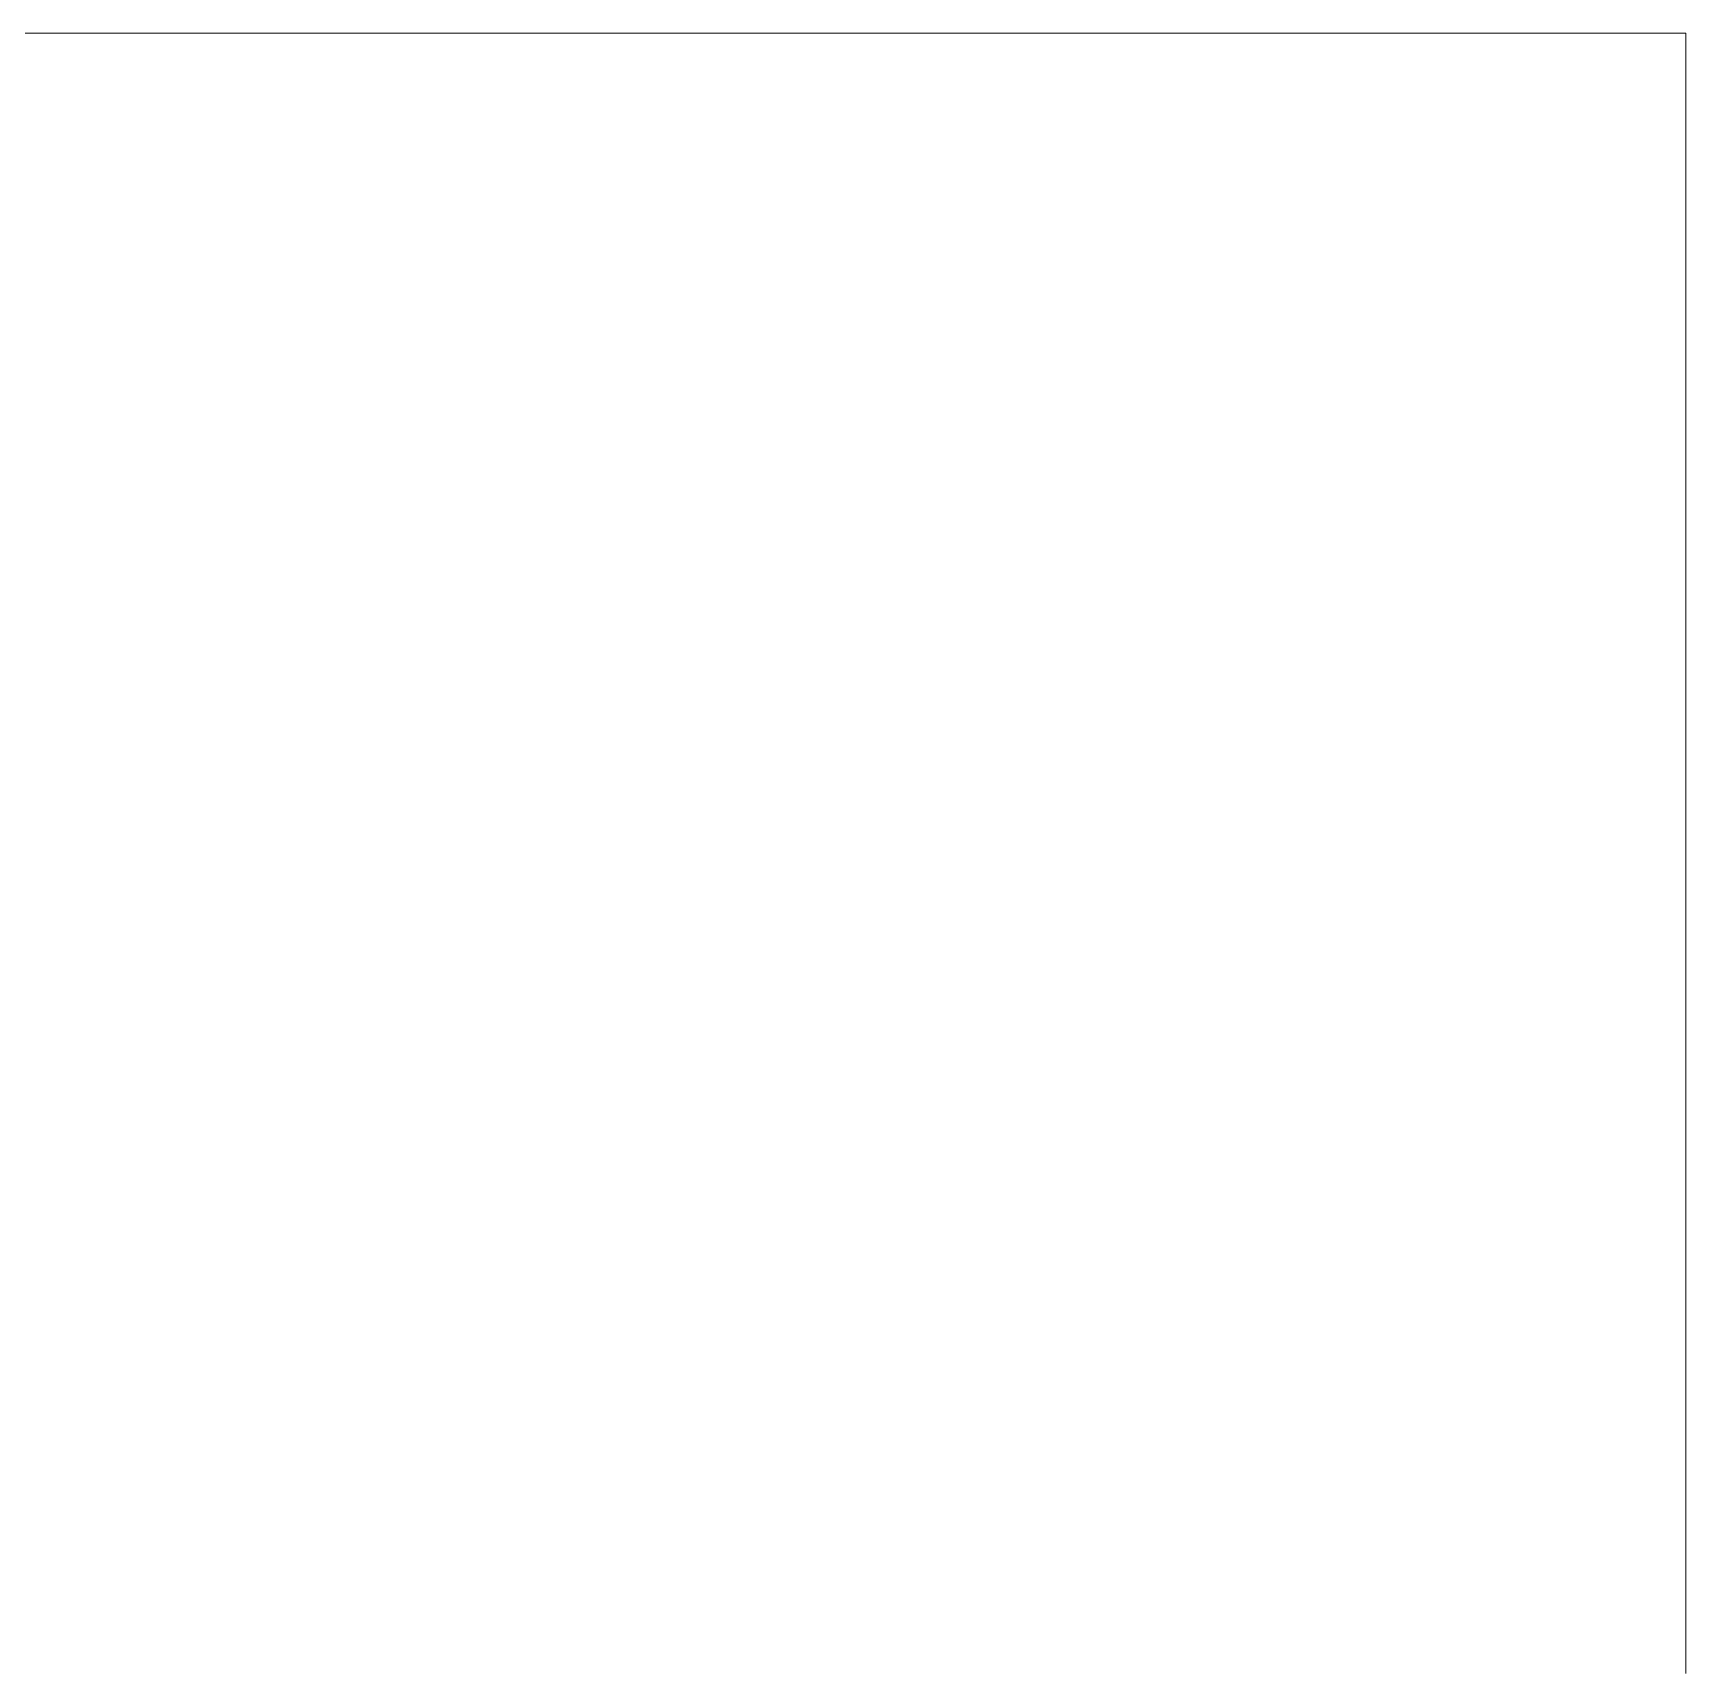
# Model space of a CAD drawing. Extents: x 65572 to 67208, y 30718 to 33598.
# Drawn here: x 67081.35 to 67087.34, y 32427.31 to 32433.25 of the extents above; entities that cross this region are included whole.
import ezdxf

# ---------------------------------------------------------------- set-up
doc = ezdxf.new("R2010")
doc.units = 0
doc.header["$LTSCALE"] = 0.5
doc.header["$MEASUREMENT"] = 0
doc.layers.add('Layout', color=154, linetype='CONTINUOUS', lineweight=5)

msp = doc.modelspace()

# ---------------------------------------------------------------- linework, layer by layer
at = {"layer": 'Layout', "linetype": 'ByBlock'}
msp.add_line((67069.6383, 32433.2509), (67087.3366, 32433.2509), dxfattribs=at)
msp.add_lwpolyline([(67087.3366, 32433.2509), (67087.3366, 32433.2502), (67087.3366, 32433.2495), (67087.3366, 32433.2489), (67087.3366, 32433.2482), (67087.3366, 32433.2475), (67087.3366, 32433.2468), (67087.3366, 32433.2461), (67087.3366, 32433.2454), (67087.3366, 32433.2447), (67087.3366, 32433.244), (67087.3366, 32433.2433), (67087.3366, 32433.2426), (67087.3366, 32433.2419), (67087.3366, 32433.2413), (67087.3366, 32433.2406), (67087.3366, 32433.2399), (67087.3366, 32433.2392), (67087.3366, 32433.2385), (67087.3366, 32433.2378), (67087.3366, 32433.2371), (67087.3366, 32433.2364), (67087.3366, 32433.2357), (67087.3366, 32433.235), (67087.3366, 32433.2343), (67087.3366, 32433.2337), (67087.3366, 32433.233), (67087.3366, 32433.2323), (67087.3366, 32433.2316), (67087.3366, 32433.2309), (67087.3366, 32433.2302), (67087.3366, 32433.2295), (67087.3366, 32433.2288), (67087.3366, 32433.2281), (67087.3366, 32433.2274), (67087.3366, 32433.2267), (67087.3366, 32433.2261), (67087.3366, 32433.2254), (67087.3366, 32433.2247), (67087.3366, 32433.224), (67087.3366, 32433.2233), (67087.3366, 32433.2226), (67087.3366, 32433.2219), (67087.3366, 32433.2212), (67087.3366, 32433.2205), (67087.3366, 32433.2198), (67087.3366, 32433.2191), (67087.3366, 32433.2185), (67087.3366, 32433.2178), (67087.3366, 32433.2171), (67087.3366, 32433.2164), (67087.3366, 32433.2157), (67087.3366, 32433.215), (67087.3366, 32433.2143), (67087.3366, 32433.2136), (67087.3366, 32433.2129), (67087.3366, 32433.2122), (67087.3366, 32433.2115), (67087.3366, 32433.2109), (67087.3366, 32433.2102), (67087.3366, 32433.2095), (67087.3366, 32433.2088), (67087.3366, 32433.2081), (67087.3366, 32433.2074), (67087.3366, 32433.2067), (67087.3366, 32433.206), (67087.3366, 32433.2053), (67087.3366, 32433.2046), (67087.3366, 32433.2039), (67087.3366, 32433.2033), (67087.3366, 32433.2026), (67087.3366, 32433.2019), (67087.3366, 32433.2012), (67087.3366, 32433.2005), (67087.3366, 32433.1998), (67087.3366, 32433.1991), (67087.3366, 32433.1984), (67087.3366, 32433.1977), (67087.3366, 32433.197), (67087.3366, 32433.1963), (67087.3366, 32433.1957), (67087.3366, 32433.195), (67087.3366, 32433.1943), (67087.3366, 32433.1936), (67087.3366, 32433.1929), (67087.3366, 32433.1922), (67087.3366, 32433.1915), (67087.3366, 32433.1908), (67087.3366, 32433.1901), (67087.3366, 32433.1894), (67087.3366, 32433.1887), (67087.3366, 32433.1881), (67087.3366, 32433.1874), (67087.3366, 32433.1867), (67087.3366, 32433.186), (67087.3366, 32433.1853), (67087.3366, 32433.1846), (67087.3366, 32433.1839), (67087.3366, 32433.1832), (67087.3366, 32433.1825), (67087.3366, 32433.1818), (67087.3366, 32433.1811), (67087.3366, 32433.1805), (67087.3366, 32433.1798), (67087.3366, 32433.1791), (67087.3366, 32433.1784), (67087.3366, 32433.1777), (67087.3366, 32433.177), (67087.3366, 32433.1763), (67087.3366, 32433.1756), (67087.3366, 32433.1749), (67087.3366, 32433.1742), (67087.3366, 32433.1735), (67087.3366, 32433.1729), (67087.3366, 32433.1722), (67087.3366, 32433.1715), (67087.3366, 32433.1708), (67087.3366, 32433.1701), (67087.3366, 32433.1694), (67087.3366, 32433.1687), (67087.3366, 32433.168), (67087.3366, 32433.1673), (67087.3366, 32433.1666), (67087.3366, 32433.1659), (67087.3366, 32433.1653), (67087.3366, 32433.1646), (67087.3366, 32433.1639), (67087.3366, 32433.1632), (67087.3366, 32433.1625), (67087.3366, 32433.1618), (67087.3366, 32433.1611), (67087.3366, 32433.1604), (67087.3366, 32433.1597), (67087.3366, 32433.159), (67087.3366, 32433.1583), (67087.3366, 32433.1577), (67087.3366, 32433.157), (67087.3366, 32433.1563), (67087.3366, 32433.1556), (67087.3366, 32433.1549), (67087.3366, 32433.1542), (67087.3366, 32433.1535), (67087.3366, 32433.1528), (67087.3366, 32433.1521), (67087.3366, 32433.1514), (67087.3366, 32433.1507), (67087.3366, 32433.1501), (67087.3366, 32433.1494), (67087.3366, 32433.1487), (67087.3366, 32433.148), (67087.3366, 32433.1473), (67087.3366, 32433.1466), (67087.3366, 32433.1459), (67087.3366, 32433.1452), (67087.3366, 32433.1445), (67087.3366, 32433.1438), (67087.3366, 32433.1431), (67087.3366, 32433.1425), (67087.3366, 32433.1418), (67087.3366, 32433.1411), (67087.3366, 32433.1404), (67087.3366, 32433.1397), (67087.3366, 32433.139), (67087.3366, 32433.1383), (67087.3366, 32433.1376), (67087.3366, 32433.1369), (67087.3366, 32433.1362), (67087.3366, 32433.1355), (67087.3366, 32433.1348), (67087.3366, 32433.1342), (67087.3366, 32433.1335), (67087.3366, 32433.1328), (67087.3366, 32433.1321), (67087.3366, 32433.1314), (67087.3366, 32433.1307), (67087.3366, 32433.13), (67087.3366, 32433.1293), (67087.3366, 32433.1286), (67087.3366, 32433.1279), (67087.3366, 32433.1272), (67087.3366, 32433.1266), (67087.3366, 32433.1259), (67087.3366, 32433.1252), (67087.3366, 32433.1245), (67087.3366, 32433.1238), (67087.3366, 32433.1231), (67087.3366, 32433.1224), (67087.3366, 32433.1217), (67087.3366, 32433.121), (67087.3366, 32433.1203), (67087.3366, 32433.1196), (67087.3366, 32433.119), (67087.3366, 32433.1183), (67087.3366, 32433.1176), (67087.3366, 32433.1169), (67087.3366, 32433.1162), (67087.3366, 32433.1155), (67087.3366, 32433.1148), (67087.3366, 32433.1141), (67087.3366, 32433.1134), (67087.3366, 32433.1127), (67087.3366, 32433.112), (67087.3366, 32433.1114), (67087.3366, 32433.1107), (67087.3366, 32433.11), (67087.3366, 32433.1093), (67087.3366, 32433.1086), (67087.3366, 32433.1079), (67087.3366, 32433.1072), (67087.3366, 32433.1065), (67087.3366, 32433.1058), (67087.3366, 32433.1051), (67087.3366, 32433.1044), (67087.3366, 32433.1038), (67087.3366, 32433.1031), (67087.3366, 32433.1024), (67087.3366, 32433.1017), (67087.3366, 32433.101), (67087.3366, 32433.1003), (67087.3366, 32433.0996), (67087.3366, 32433.0989), (67087.3366, 32433.0982), (67087.3366, 32433.0975), (67087.3366, 32433.0968), (67087.3366, 32433.0962), (67087.3366, 32433.0955), (67087.3366, 32433.0948), (67087.3366, 32433.0941), (67087.3366, 32433.0934), (67087.3366, 32433.0927), (67087.3366, 32433.092), (67087.3366, 32433.0913), (67087.3366, 32433.0906), (67087.3366, 32433.0899), (67087.3366, 32433.0892), (67087.3366, 32433.0886), (67087.3366, 32433.0879), (67087.3366, 32433.0872), (67087.3366, 32433.0865), (67087.3366, 32433.0858), (67087.3366, 32433.0851), (67087.3366, 32433.0844), (67087.3366, 32433.0837), (67087.3366, 32433.083), (67087.3366, 32433.0823), (67087.3366, 32433.0816), (67087.3366, 32433.081), (67087.3366, 32433.0803), (67087.3366, 32433.0796), (67087.3366, 32433.0789), (67087.3366, 32433.0782), (67087.3366, 32433.0775), (67087.3366, 32433.0768), (67087.3366, 32433.0761), (67087.3366, 32433.0754), (67087.3366, 32433.0747), (67087.3366, 32433.074), (67087.3366, 32433.0734), (67087.3366, 32433.0727), (67087.3366, 32433.072), (67087.3366, 32433.0713), (67087.3366, 32433.0706), (67087.3366, 32433.0699), (67087.3366, 32433.0692), (67087.3366, 32433.0685), (67087.3366, 32433.0678), (67087.3366, 32433.0671), (67087.3366, 32433.0664), (67087.3366, 32433.0658), (67087.3366, 32433.0651), (67087.3366, 32433.0644), (67087.3366, 32433.0637), (67087.3366, 32433.063), (67087.3366, 32433.0623), (67087.3366, 32433.0616), (67087.3366, 32433.0609), (67087.3366, 32433.0602), (67087.3366, 32433.0595), (67087.3366, 32433.0588), (67087.3366, 32433.0582), (67087.3366, 32433.0575), (67087.3366, 32433.0568), (67087.3366, 32433.0561), (67087.3366, 32433.0554), (67087.3366, 32433.0547), (67087.3366, 32433.054), (67087.3366, 32433.0533), (67087.3366, 32433.0526), (67087.3366, 32433.0519), (67087.3366, 32433.0512), (67087.3366, 32433.0506), (67087.3366, 32433.0499), (67087.3366, 32433.0492), (67087.3366, 32433.0485), (67087.3366, 32433.0478), (67087.3366, 32433.0471), (67087.3366, 32433.0464), (67087.3366, 32433.0457), (67087.3366, 32433.045), (67087.3366, 32433.0443), (67087.3366, 32433.0436), (67087.3366, 32433.043), (67087.3366, 32433.0423), (67087.3366, 32433.0416), (67087.3366, 32433.0409), (67087.3366, 32433.0402), (67087.3366, 32433.0395), (67087.3366, 32433.0388), (67087.3366, 32433.0381), (67087.3366, 32433.0374), (67087.3366, 32433.0367), (67087.3366, 32433.036), (67087.3366, 32433.0354), (67087.3366, 32433.0347), (67087.3366, 32433.034), (67087.3366, 32433.0333), (67087.3366, 32433.0326), (67087.3366, 32433.0319), (67087.3366, 32433.0312), (67087.3366, 32433.0305), (67087.3366, 32433.0298), (67087.3366, 32433.0291), (67087.3366, 32433.0284), (67087.3366, 32433.0278), (67087.3366, 32433.0271), (67087.3366, 32433.0264), (67087.3366, 32433.0257), (67087.3366, 32433.025), (67087.3366, 32433.0243), (67087.3366, 32433.0236), (67087.3366, 32433.0229), (67087.3366, 32433.0222), (67087.3366, 32433.0215), (67087.3366, 32433.0208), (67087.3366, 32433.0202), (67087.3366, 32433.0195), (67087.3366, 32433.0188), (67087.3366, 32433.0181), (67087.3366, 32433.0174), (67087.3366, 32433.0167), (67087.3366, 32433.016), (67087.3366, 32433.0153), (67087.3366, 32433.0146), (67087.3366, 32433.0139), (67087.3366, 32433.0132), (67087.3366, 32433.0125), (67087.3366, 32433.0119), (67087.3366, 32433.0112), (67087.3366, 32433.0105), (67087.3366, 32433.0098), (67087.3366, 32433.0091), (67087.3366, 32433.0084), (67087.3366, 32433.0077), (67087.3366, 32433.007), (67087.3366, 32433.0063), (67087.3366, 32433.0056), (67087.3366, 32433.0049), (67087.3366, 32433.0043), (67087.3366, 32433.0024), (67087.3366, 32433.0004), (67087.3366, 32432.9983), (67087.3366, 32432.9963), (67087.3366, 32432.9943), (67087.3366, 32432.9922), (67087.3366, 32432.9902), (67087.3366, 32432.9881), (67087.3366, 32432.9861), (67087.3366, 32432.9841), (67087.3366, 32432.982), (67087.3366, 32432.98), (67087.3366, 32432.978), (67087.3366, 32432.9759), (67087.3366, 32432.9739), (67087.3366, 32432.9718), (67087.3366, 32432.9698), (67087.3366, 32432.9678), (67087.3366, 32432.9657), (67087.3366, 32432.9637), (67087.3366, 32432.9616), (67087.3366, 32432.9596), (67087.3366, 32432.9576), (67087.3366, 32432.9555), (67087.3366, 32432.9535), (67087.3366, 32432.9515), (67087.3366, 32432.9494), (67087.3366, 32432.9474), (67087.3366, 32432.9453), (67087.3366, 32432.9433), (67087.3366, 32432.9413), (67087.3366, 32432.9392), (67087.3366, 32432.9372), (67087.3366, 32432.9352), (67087.3366, 32432.9331), (67087.3366, 32432.9311), (67087.3366, 32432.929), (67087.3366, 32432.927), (67087.3366, 32432.925), (67087.3366, 32432.9229), (67087.3366, 32432.9209), (67087.3366, 32432.9188), (67087.3366, 32432.9168), (67087.3366, 32432.9148), (67087.3366, 32432.9127), (67087.3366, 32432.9107), (67087.3366, 32432.9087), (67087.3366, 32432.9066), (67087.3366, 32432.9046), (67087.3366, 32432.9025), (67087.3366, 32432.9005), (67087.3366, 32432.8985), (67087.3366, 32432.8964), (67087.3366, 32432.8944), (67087.3366, 32432.8923), (67087.3366, 32432.8903), (67087.3366, 32432.8883), (67087.3366, 32432.8862), (67087.3366, 32432.8842), (67087.3366, 32432.8822), (67087.3366, 32432.8801), (67087.3366, 32432.8781), (67087.3366, 32432.876), (67087.3366, 32432.874), (67087.3366, 32432.872), (67087.3366, 32432.8699), (67087.3366, 32432.8679), (67087.3366, 32432.8659), (67087.3366, 32432.8638), (67087.3366, 32432.8618), (67087.3366, 32432.8597), (67087.3366, 32432.8577), (67087.3366, 32432.8557), (67087.3366, 32432.8536), (67087.3366, 32432.8516), (67087.3366, 32432.8495), (67087.3366, 32432.8475), (67087.3366, 32432.8455), (67087.3366, 32432.8434), (67087.3366, 32432.8414), (67087.3366, 32432.8394), (67087.3366, 32432.8373), (67087.3366, 32432.8353), (67087.3366, 32432.8332), (67087.3366, 32432.8312), (67087.3366, 32432.8292), (67087.3366, 32432.8271), (67087.3366, 32432.8251), (67087.3366, 32432.823), (67087.3366, 32432.821), (67087.3366, 32432.819), (67087.3366, 32432.8169), (67087.3366, 32432.8149), (67087.3366, 32432.8129), (67087.3366, 32432.8108), (67087.3366, 32432.8088), (67087.3366, 32432.8067), (67087.3366, 32432.8047), (67087.3366, 32432.8027), (67087.3366, 32432.8006), (67087.3366, 32432.7986), (67087.3366, 32432.7965), (67087.3366, 32432.7945), (67087.3366, 32432.7925), (67087.3366, 32432.7904), (67087.3366, 32432.7884), (67087.3366, 32432.7864), (67087.3366, 32432.7843), (67087.3366, 32432.7823), (67087.3366, 32432.7802), (67087.3366, 32432.7782), (67087.3366, 32432.7762), (67087.3366, 32432.7741), (67087.3366, 32432.7721), (67087.3366, 32432.7701), (67087.3366, 32432.768), (67087.3366, 32432.766), (67087.3366, 32432.7639), (67087.3366, 32432.7619), (67087.3366, 32432.7599), (67087.3366, 32432.7578), (67087.3366, 32432.7558), (67087.3366, 32432.7537), (67087.3366, 32432.7517), (67087.3366, 32432.7497), (67087.3366, 32432.7476), (67087.3366, 32432.7456), (67087.3366, 32432.7436), (67087.3366, 32432.7415), (67087.3366, 32432.7395), (67087.3366, 32432.7374), (67087.3366, 32432.7354), (67087.3366, 32432.7334), (67087.3366, 32432.7313), (67087.3366, 32432.7293), (67087.3366, 32432.7272), (67087.3366, 32432.7252), (67087.3366, 32432.7232), (67087.3366, 32432.7211), (67087.3366, 32432.7191), (67087.3366, 32432.7171), (67087.3366, 32432.715), (67087.3366, 32432.713), (67087.3366, 32432.7109), (67087.3366, 32432.7089), (67087.3366, 32432.7069), (67087.3366, 32432.7048), (67087.3366, 32432.7028), (67087.3366, 32432.7008), (67087.3366, 32432.6987), (67087.3366, 32432.6967), (67087.3366, 32432.6946), (67087.3366, 32432.6926), (67087.3366, 32432.6906), (67087.3366, 32432.6885), (67087.3366, 32432.6865), (67087.3366, 32432.6844), (67087.3366, 32432.6824), (67087.3366, 32432.6804), (67087.3366, 32432.6783), (67087.3366, 32432.6763), (67087.3366, 32432.6743), (67087.3366, 32432.6722), (67087.3366, 32432.6702), (67087.3366, 32432.6681), (67087.3366, 32432.6661), (67087.3366, 32432.6641), (67087.3366, 32432.662), (67087.3366, 32432.66), (67087.3366, 32432.6579), (67087.3366, 32432.6559), (67087.3366, 32432.6539), (67087.3366, 32432.6518), (67087.3366, 32432.6498), (67087.3366, 32432.6478), (67087.3366, 32432.6457), (67087.3366, 32432.6437), (67087.3366, 32432.6416), (67087.3366, 32432.6396), (67087.3366, 32432.6376), (67087.3366, 32432.6355), (67087.3366, 32432.6335), (67087.3366, 32432.6315), (67087.3366, 32432.6294), (67087.3366, 32432.6274), (67087.3366, 32432.6253), (67087.3366, 32432.6233), (67087.3366, 32432.6213), (67087.3366, 32432.6192), (67087.3366, 32432.6172), (67087.3366, 32432.6151), (67087.3366, 32432.6131), (67087.3366, 32432.6111), (67087.3366, 32432.609), (67087.3366, 32432.607), (67087.3366, 32432.605), (67087.3366, 32432.6029), (67087.3366, 32432.6009), (67087.3366, 32432.5988), (67087.3366, 32432.5968), (67087.3366, 32432.5948), (67087.3366, 32432.5927), (67087.3366, 32432.5907), (67087.3366, 32432.5886), (67087.3366, 32432.5866), (67087.3366, 32432.5846), (67087.3366, 32432.5825), (67087.3366, 32432.5805), (67087.3366, 32432.5785), (67087.3366, 32432.5764), (67087.3366, 32432.5744), (67087.3366, 32432.5723), (67087.3366, 32432.5703), (67087.3366, 32432.5683), (67087.3366, 32432.5662), (67087.3366, 32432.5642), (67087.3366, 32432.5622), (67087.3366, 32432.5601), (67087.3366, 32432.5581), (67087.3366, 32432.556), (67087.3366, 32432.554), (67087.3366, 32432.552), (67087.3366, 32432.5499), (67087.3366, 32432.5479), (67087.3366, 32432.5458), (67087.3366, 32432.5438), (67087.3366, 32432.5418), (67087.3366, 32432.5397), (67087.3366, 32432.5377), (67087.3366, 32432.5357), (67087.3366, 32432.5336), (67087.3366, 32432.5316), (67087.3366, 32432.5295), (67087.3366, 32432.5275), (67087.3366, 32432.5255), (67087.3366, 32432.5234), (67087.3366, 32432.5214), (67087.3366, 32432.5193), (67087.3366, 32432.5173), (67087.3366, 32432.5153), (67087.3366, 32432.5132), (67087.3366, 32432.5112), (67087.3366, 32432.5092), (67087.3366, 32432.5071), (67087.3366, 32432.5051), (67087.3366, 32432.503), (67087.3366, 32432.501), (67087.3366, 32432.499), (67087.3366, 32432.4969), (67087.3366, 32432.4949), (67087.3366, 32432.4929), (67087.3366, 32432.4908), (67087.3366, 32432.4888), (67087.3366, 32432.4867), (67087.3366, 32432.4847), (67087.3366, 32432.4827), (67087.3366, 32432.4806), (67087.3366, 32432.4786), (67087.3366, 32432.4765), (67087.3366, 32432.4745), (67087.3366, 32432.4725), (67087.3366, 32432.4704), (67087.3366, 32432.4684), (67087.3366, 32432.4664), (67087.3366, 32432.4643), (67087.3366, 32432.4623), (67087.3366, 32432.4602), (67087.3366, 32432.4582), (67087.3366, 32432.4562), (67087.3366, 32432.4541), (67087.3366, 32432.4521), (67087.3366, 32432.45), (67087.3366, 32432.448), (67087.3366, 32432.446), (67087.3366, 32432.4439), (67087.3366, 32432.4419), (67087.3366, 32432.4399), (67087.3366, 32432.4378), (67087.3366, 32432.4358), (67087.3366, 32432.4337), (67087.3366, 32432.4317), (67087.3366, 32432.4297), (67087.3366, 32432.4276), (67087.3366, 32432.4256), (67087.3366, 32432.4236), (67087.3366, 32432.4215), (67087.3366, 32432.4195), (67087.3366, 32432.4174), (67087.3366, 32432.4154), (67087.3366, 32432.4134), (67087.3366, 32432.4113), (67087.3366, 32432.4093), (67087.3366, 32432.4072), (67087.3366, 32432.4052), (67087.3366, 32432.4032), (67087.3366, 32432.4011), (67087.3366, 32432.3991), (67087.3366, 32432.3971), (67087.3366, 32432.395), (67087.3366, 32432.393), (67087.3366, 32432.3909), (67087.3366, 32432.3889), (67087.3366, 32432.3869), (67087.3366, 32432.3848), (67087.3366, 32432.3828), (67087.3366, 32432.3807), (67087.3366, 32432.3787), (67087.3366, 32432.3767), (67087.3366, 32432.3746), (67087.3366, 32432.3726), (67087.3366, 32432.3706), (67087.3366, 32432.3685), (67087.3366, 32432.3665), (67087.3366, 32432.3644), (67087.3366, 32432.3624), (67087.3366, 32432.3604), (67087.3366, 32432.3583), (67087.3366, 32432.3563), (67087.3366, 32432.3543), (67087.3366, 32432.3522), (67087.3366, 32432.3502), (67087.3366, 32432.3481), (67087.3366, 32432.3461), (67087.3366, 32432.3441), (67087.3366, 32432.342), (67087.3366, 32432.34), (67087.3366, 32432.3379), (67087.3366, 32432.3359), (67087.3366, 32432.3339), (67087.3366, 32432.3318), (67087.3366, 32432.3298), (67087.3366, 32432.3278), (67087.3366, 32432.3257), (67087.3366, 32432.3237), (67087.3366, 32432.3216), (67087.3366, 32432.3196), (67087.3366, 32432.3176), (67087.3366, 32432.3155), (67087.3366, 32432.3135), (67087.3366, 32432.3114), (67087.3366, 32432.3094), (67087.3366, 32432.3074), (67087.3366, 32432.3053), (67087.3366, 32432.3033), (67087.3366, 32432.3013), (67087.3366, 32432.2992), (67087.3366, 32432.2972), (67087.3366, 32432.2951), (67087.3366, 32432.2931), (67087.3366, 32432.2911), (67087.3366, 32432.289), (67087.3366, 32432.287), (67087.3366, 32432.285), (67087.3366, 32432.2829), (67087.3366, 32432.2809), (67087.3366, 32432.2788), (67087.3366, 32432.2768), (67087.3366, 32432.2739), (67087.3366, 32432.2706), (67087.3366, 32432.2673), (67087.3366, 32432.264), (67087.3366, 32432.2607), (67087.3366, 32432.2575), (67087.3366, 32432.2542), (67087.3366, 32432.2509), (67087.3366, 32432.2476), (67087.3366, 32432.2443), (67087.3366, 32432.241), (67087.3366, 32432.2378), (67087.3366, 32432.2345), (67087.3366, 32432.2312), (67087.3366, 32432.2279), (67087.3366, 32432.2246), (67087.3366, 32432.2213), (67087.3366, 32432.2181), (67087.3366, 32432.2148), (67087.3366, 32432.2115), (67087.3366, 32432.2082), (67087.3366, 32432.2049), (67087.3366, 32432.2016), (67087.3366, 32432.1984), (67087.3366, 32432.1951), (67087.3366, 32432.1918), (67087.3366, 32432.1885), (67087.3366, 32432.1852), (67087.3366, 32432.1819), (67087.3366, 32432.1787), (67087.3366, 32432.1754), (67087.3366, 32432.1721), (67087.3366, 32432.1688), (67087.3366, 32432.1655), (67087.3366, 32432.1622), (67087.3366, 32432.159), (67087.3366, 32432.1557), (67087.3366, 32432.1524), (67087.3366, 32432.1491), (67087.3366, 32432.1458), (67087.3366, 32432.1425), (67087.3366, 32432.1393), (67087.3366, 32432.136), (67087.3366, 32432.1327), (67087.3366, 32432.1294), (67087.3366, 32432.1261), (67087.3366, 32432.1228), (67087.3366, 32432.1196), (67087.3366, 32432.1163), (67087.3366, 32432.113), (67087.3366, 32432.1097), (67087.3366, 32432.1064), (67087.3366, 32432.1031), (67087.3366, 32432.0999), (67087.3366, 32432.0966), (67087.3366, 32432.0933), (67087.3366, 32432.09), (67087.3366, 32432.0867), (67087.3366, 32432.0834), (67087.3366, 32432.0802), (67087.3366, 32432.0769), (67087.3366, 32432.0736), (67087.3366, 32432.0703), (67087.3366, 32432.067), (67087.3366, 32432.0637), (67087.3366, 32432.0605), (67087.3366, 32432.0572), (67087.3366, 32432.0539), (67087.3366, 32432.0506), (67087.3366, 32432.0473), (67087.3366, 32432.044), (67087.3366, 32432.0408), (67087.3366, 32432.0375), (67087.3366, 32432.0342), (67087.3366, 32432.0309), (67087.3366, 32432.0276), (67087.3366, 32432.0243), (67087.3366, 32432.0211), (67087.3366, 32432.0178), (67087.3366, 32432.0145), (67087.3366, 32432.0112), (67087.3366, 32432.0079), (67087.3366, 32432.0046), (67087.3366, 32432.0014), (67087.3366, 32431.9981), (67087.3366, 32431.9948), (67087.3366, 32431.9915), (67087.3366, 32431.9882), (67087.3366, 32431.9849), (67087.3366, 32431.9817), (67087.3366, 32431.9784), (67087.3366, 32431.9751), (67087.3366, 32431.9718), (67087.3366, 32431.9685), (67087.3366, 32431.9652), (67087.3366, 32431.962), (67087.3366, 32431.9587), (67087.3366, 32431.9554), (67087.3366, 32431.9521), (67087.3366, 32431.9488), (67087.3366, 32431.9455), (67087.3366, 32431.9423), (67087.3366, 32431.939), (67087.3366, 32431.9357), (67087.3366, 32431.9324), (67087.3366, 32431.9291), (67087.3366, 32431.9258), (67087.3366, 32431.9226), (67087.3366, 32431.9193), (67087.3366, 32431.916), (67087.3366, 32431.9127), (67087.3366, 32431.9094), (67087.3366, 32431.9061), (67087.3366, 32431.9029), (67087.3366, 32431.8996), (67087.3366, 32431.8963), (67087.3366, 32431.893), (67087.3366, 32431.8897), (67087.3366, 32431.8864), (67087.3366, 32431.8832), (67087.3366, 32431.8799), (67087.3366, 32431.8766), (67087.3366, 32431.8733), (67087.3366, 32431.87), (67087.3366, 32431.8667), (67087.3366, 32431.8635), (67087.3366, 32431.8602), (67087.3366, 32431.8569), (67087.3366, 32431.8536), (67087.3366, 32431.8503), (67087.3366, 32431.847), (67087.3366, 32431.8438), (67087.3366, 32431.8405), (67087.3366, 32431.8372), (67087.3366, 32431.8339), (67087.3366, 32431.8306), (67087.3366, 32431.8273), (67087.3366, 32431.8241), (67087.3366, 32431.8208), (67087.3366, 32431.8175), (67087.3366, 32431.8142), (67087.3366, 32431.8109), (67087.3366, 32431.8076), (67087.3366, 32431.8044), (67087.3366, 32431.8011), (67087.3366, 32431.7978), (67087.3366, 32431.7945), (67087.3366, 32431.7912), (67087.3366, 32431.7879), (67087.3366, 32431.7847), (67087.3366, 32431.7814), (67087.3366, 32431.7781), (67087.3366, 32431.7748), (67087.3366, 32431.7715), (67087.3366, 32431.7682), (67087.3366, 32431.765), (67087.3366, 32431.7617), (67087.3366, 32431.7584), (67087.3366, 32431.7551), (67087.3366, 32431.7518), (67087.3366, 32431.7485), (67087.3366, 32431.7453), (67087.3366, 32431.742), (67087.3366, 32431.7387), (67087.3366, 32431.7354), (67087.3366, 32431.7321), (67087.3366, 32431.7288), (67087.3366, 32431.7256), (67087.3366, 32431.7223), (67087.3366, 32431.719), (67087.3366, 32431.7157), (67087.3366, 32431.7124), (67087.3366, 32431.7091), (67087.3366, 32431.7059), (67087.3366, 32431.7026), (67087.3366, 32431.6993), (67087.3366, 32431.696), (67087.3366, 32431.6927), (67087.3366, 32431.6894), (67087.3366, 32431.6862), (67087.3366, 32431.6829), (67087.3366, 32431.6796), (67087.3366, 32431.6763), (67087.3366, 32431.673), (67087.3366, 32431.6697), (67087.3366, 32431.6665), (67087.3366, 32431.6632), (67087.3366, 32431.6599), (67087.3366, 32431.6566), (67087.3366, 32431.6533), (67087.3366, 32431.65), (67087.3366, 32431.6468), (67087.3366, 32431.6435), (67087.3366, 32431.6402), (67087.3366, 32431.6369), (67087.3366, 32431.6336), (67087.3366, 32431.6303), (67087.3366, 32431.6271), (67087.3366, 32431.6238), (67087.3366, 32431.6205), (67087.3366, 32431.6172), (67087.3366, 32431.6139), (67087.3366, 32431.6106), (67087.3366, 32431.6074), (67087.3366, 32431.6041), (67087.3366, 32431.6008), (67087.3366, 32431.5975), (67087.3366, 32431.5942), (67087.3366, 32431.5909), (67087.3366, 32431.5877), (67087.3366, 32431.5844), (67087.3366, 32431.5811), (67087.3366, 32431.5778), (67087.3366, 32431.5745), (67087.3366, 32431.5712), (67087.3366, 32431.568), (67087.3366, 32431.5647), (67087.3366, 32431.5614), (67087.3366, 32431.5581), (67087.3366, 32431.5548), (67087.3366, 32431.5515), (67087.3366, 32431.5483), (67087.3366, 32431.545), (67087.3366, 32431.5417), (67087.3366, 32431.5384), (67087.3366, 32431.5351), (67087.3366, 32431.5318), (67087.3366, 32431.5286), (67087.3366, 32431.5253), (67087.3366, 32431.522), (67087.3366, 32431.5187), (67087.3366, 32431.5154), (67087.3366, 32431.5121), (67087.3366, 32431.5089), (67087.3366, 32431.5056), (67087.3366, 32431.5023), (67087.3366, 32431.499), (67087.3366, 32431.4957), (67087.3366, 32431.4924), (67087.3366, 32431.4892), (67087.3366, 32431.4859), (67087.3366, 32431.4826), (67087.3366, 32431.4793), (67087.3366, 32431.476), (67087.3366, 32431.4727), (67087.3366, 32431.4695), (67087.3366, 32431.4662), (67087.3366, 32431.4629), (67087.3366, 32431.4596), (67087.3366, 32431.4563), (67087.3366, 32431.453), (67087.3366, 32431.4498), (67087.3366, 32431.4465), (67087.3366, 32431.4432), (67087.3366, 32431.4399), (67087.3366, 32431.4366), (67087.3366, 32431.4333), (67087.3366, 32431.4301), (67087.3366, 32431.4268), (67087.3366, 32431.4235), (67087.3366, 32431.4202), (67087.3366, 32431.4169), (67087.3366, 32431.4136), (67087.3366, 32431.4104), (67087.3366, 32431.4071), (67087.3366, 32431.4038), (67087.3366, 32431.4005), (67087.3366, 32431.3972), (67087.3366, 32431.3939), (67087.3366, 32431.3907), (67087.3366, 32431.3874), (67087.3366, 32431.3841), (67087.3366, 32431.3808), (67087.3366, 32431.3775), (67087.3366, 32431.3742), (67087.3366, 32431.371), (67087.3366, 32431.3677), (67087.3366, 32431.3644), (67087.3366, 32431.3611), (67087.3366, 32431.3578), (67087.3366, 32431.3545), (67087.3366, 32431.3513), (67087.3366, 32431.348), (67087.3366, 32431.3447), (67087.3366, 32431.3414), (67087.3366, 32431.3381), (67087.3366, 32431.3348), (67087.3366, 32431.3316), (67087.3366, 32431.3283), (67087.3366, 32431.325), (67087.3366, 32431.3217), (67087.3366, 32431.3184), (67087.3366, 32431.3151), (67087.3366, 32431.3119), (67087.3366, 32431.3086), (67087.3366, 32431.3053), (67087.3366, 32431.302), (67087.3366, 32431.2987), (67087.3366, 32431.2954), (67087.3366, 32431.2922), (67087.3366, 32431.2889), (67087.3366, 32431.2856), (67087.3366, 32431.2823), (67087.3366, 32431.279), (67087.3366, 32431.2757), (67087.3366, 32431.2725), (67087.3366, 32431.2692), (67087.3366, 32431.2659), (67087.3366, 32431.2626), (67087.3366, 32431.2593), (67087.3366, 32431.256), (67087.3366, 32431.2528), (67087.3366, 32431.2495), (67087.3366, 32431.2462), (67087.3366, 32431.2429), (67087.3366, 32431.2396), (67087.3366, 32431.2363), (67087.3366, 32431.2331), (67087.3366, 32431.2298), (67087.3366, 32431.2265), (67087.3366, 32431.2232), (67087.3366, 32431.2199), (67087.3366, 32431.2166), (67087.3366, 32431.2134), (67087.3366, 32431.2101), (67087.3366, 32431.2068), (67087.3366, 32431.2035), (67087.3366, 32431.2002), (67087.3366, 32431.1969), (67087.3366, 32431.1937), (67087.3366, 32431.1904), (67087.3366, 32431.1871), (67087.3366, 32431.1838), (67087.3366, 32431.1805), (67087.3366, 32431.1772), (67087.3366, 32431.174), (67087.3366, 32431.1707), (67087.3366, 32431.1674), (67087.3366, 32431.1641), (67087.3366, 32431.1608), (67087.3366, 32431.1575), (67087.3366, 32431.1543), (67087.3366, 32431.151), (67087.3366, 32431.1477), (67087.3366, 32431.1444), (67087.3366, 32431.1411), (67087.3366, 32431.1378), (67087.3366, 32431.1346), (67087.3366, 32431.1313), (67087.3366, 32431.128), (67087.3366, 32431.1247), (67087.3366, 32431.1214), (67087.3366, 32431.1181), (67087.3366, 32431.1149), (67087.3366, 32431.1116), (67087.3366, 32431.1083), (67087.3366, 32431.105), (67087.3366, 32431.1011), (67087.3366, 32431.0967), (67087.3366, 32431.0924), (67087.3366, 32431.088), (67087.3366, 32431.0837), (67087.3366, 32431.0793), (67087.3366, 32431.0749), (67087.3366, 32431.0706), (67087.3366, 32431.0662), (67087.3366, 32431.0618), (67087.3366, 32431.0575), (67087.3366, 32431.0531), (67087.3366, 32431.0487), (67087.3366, 32431.0444), (67087.3366, 32431.04), (67087.3366, 32431.0357), (67087.3366, 32431.0313), (67087.3366, 32431.0269), (67087.3366, 32431.0226), (67087.3366, 32431.0182), (67087.3366, 32431.0138), (67087.3366, 32431.0095), (67087.3366, 32431.0051), (67087.3366, 32431.0007), (67087.3366, 32430.9964), (67087.3366, 32430.992), (67087.3366, 32430.9877), (67087.3366, 32430.9833), (67087.3366, 32430.9789), (67087.3366, 32430.9746), (67087.3366, 32430.9702), (67087.3366, 32430.9658), (67087.3366, 32430.9615), (67087.3366, 32430.9571), (67087.3366, 32430.9527), (67087.3366, 32430.9484), (67087.3366, 32430.944), (67087.3366, 32430.9397), (67087.3366, 32430.9353), (67087.3366, 32430.9309), (67087.3366, 32430.9266), (67087.3366, 32430.9222), (67087.3366, 32430.9178), (67087.3366, 32430.9135), (67087.3366, 32430.9091), (67087.3366, 32430.9047), (67087.3366, 32430.9004), (67087.3366, 32430.896), (67087.3366, 32430.8917), (67087.3366, 32430.8873), (67087.3366, 32430.8829), (67087.3366, 32430.8786), (67087.3366, 32430.8742), (67087.3366, 32430.8698), (67087.3366, 32430.8655), (67087.3366, 32430.8611), (67087.3366, 32430.8567), (67087.3366, 32430.8524), (67087.3366, 32430.848), (67087.3366, 32430.8436), (67087.3366, 32430.8393), (67087.3366, 32430.8349), (67087.3366, 32430.8306), (67087.3366, 32430.8262), (67087.3366, 32430.8218), (67087.3366, 32430.8175), (67087.3366, 32430.8131), (67087.3366, 32430.8087), (67087.3366, 32430.8044), (67087.3366, 32430.8), (67087.3366, 32430.7956), (67087.3366, 32430.7913), (67087.3366, 32430.7869), (67087.3366, 32430.7826), (67087.3366, 32430.7782), (67087.3366, 32430.7738), (67087.3366, 32430.7695), (67087.3366, 32430.7651), (67087.3366, 32430.7607), (67087.3366, 32430.7564), (67087.3366, 32430.752), (67087.3366, 32430.7476), (67087.3366, 32430.7433), (67087.3366, 32430.7389), (67087.3366, 32430.7346), (67087.3366, 32430.7302), (67087.3366, 32430.7258), (67087.3366, 32430.7215), (67087.3366, 32430.7171), (67087.3366, 32430.7127), (67087.3366, 32430.7084), (67087.3366, 32430.704), (67087.3366, 32430.6996), (67087.3366, 32430.6953), (67087.3366, 32430.6909), (67087.3366, 32430.6866), (67087.3366, 32430.6822), (67087.3366, 32430.6778), (67087.3366, 32430.6735), (67087.3366, 32430.6691), (67087.3366, 32430.6647), (67087.3366, 32430.6604), (67087.3366, 32430.656), (67087.3366, 32430.6516), (67087.3366, 32430.6473), (67087.3366, 32430.6429), (67087.3366, 32430.6386), (67087.3366, 32430.6342), (67087.3366, 32430.6298), (67087.3366, 32430.6255), (67087.3366, 32430.6211), (67087.3366, 32430.6167), (67087.3366, 32430.6124), (67087.3366, 32430.608), (67087.3366, 32430.6036), (67087.3366, 32430.5993), (67087.3366, 32430.5949), (67087.3366, 32430.5906), (67087.3366, 32430.5862), (67087.3366, 32430.5818), (67087.3366, 32430.5775), (67087.3366, 32430.5731), (67087.3366, 32430.5687), (67087.3366, 32430.5644), (67087.3366, 32430.56), (67087.3366, 32430.5556), (67087.3366, 32430.5513), (67087.3366, 32430.5469), (67087.3366, 32430.5426), (67087.3366, 32430.5382), (67087.3366, 32430.5338), (67087.3366, 32430.5295), (67087.3366, 32430.5251), (67087.3366, 32430.5207), (67087.3366, 32430.5164), (67087.3366, 32430.512), (67087.3366, 32430.5076), (67087.3366, 32430.5033), (67087.3366, 32430.4989), (67087.3366, 32430.4945), (67087.3366, 32430.4902), (67087.3366, 32430.4858), (67087.3366, 32430.4815), (67087.3366, 32430.4771), (67087.3366, 32430.4727), (67087.3366, 32430.4684), (67087.3366, 32430.464), (67087.3366, 32430.4596), (67087.3366, 32430.4553), (67087.3366, 32430.4509), (67087.3366, 32430.4465), (67087.3366, 32430.4422), (67087.3366, 32430.4378), (67087.3366, 32430.4335), (67087.3366, 32430.4291), (67087.3366, 32430.4247), (67087.3366, 32430.4204), (67087.3366, 32430.416), (67087.3366, 32430.4116), (67087.3366, 32430.4073), (67087.3366, 32430.4029), (67087.3366, 32430.3985), (67087.3366, 32430.3942), (67087.3366, 32430.3898), (67087.3366, 32430.3855), (67087.3366, 32430.3811), (67087.3366, 32430.3767), (67087.3366, 32430.3724), (67087.3366, 32430.368), (67087.3366, 32430.3636), (67087.3366, 32430.3593), (67087.3366, 32430.3549), (67087.3366, 32430.3505), (67087.3366, 32430.3462), (67087.3366, 32430.3418), (67087.3366, 32430.3375), (67087.3366, 32430.3331), (67087.3366, 32430.3287), (67087.3366, 32430.3244), (67087.3366, 32430.32), (67087.3366, 32430.3156), (67087.3366, 32430.3113), (67087.3366, 32430.3069), (67087.3366, 32430.3025), (67087.3366, 32430.2982), (67087.3366, 32430.2938), (67087.3366, 32430.2895), (67087.3366, 32430.2851), (67087.3366, 32430.2807), (67087.3366, 32430.2764), (67087.3366, 32430.272), (67087.3366, 32430.2676), (67087.3366, 32430.2633), (67087.3366, 32430.2589), (67087.3366, 32430.2545), (67087.3366, 32430.2502), (67087.3366, 32430.2458), (67087.3366, 32430.2415), (67087.3366, 32430.2371), (67087.3366, 32430.2327), (67087.3366, 32430.2284), (67087.3366, 32430.224), (67087.3366, 32430.2196), (67087.3366, 32430.2153), (67087.3366, 32430.2109), (67087.3366, 32430.2065), (67087.3366, 32430.2022), (67087.3366, 32430.1978), (67087.3366, 32430.1935), (67087.3366, 32430.1891), (67087.3366, 32430.1847), (67087.3366, 32430.1804), (67087.3366, 32430.176), (67087.3366, 32430.1716), (67087.3366, 32430.1673), (67087.3366, 32430.1629), (67087.3366, 32430.1585), (67087.3366, 32430.1542), (67087.3366, 32430.1498), (67087.3366, 32430.1454), (67087.3366, 32430.1411), (67087.3366, 32430.1367), (67087.3366, 32430.1324), (67087.3366, 32430.128), (67087.3366, 32430.1236), (67087.3366, 32430.1193), (67087.3366, 32430.1149), (67087.3366, 32430.1105), (67087.3366, 32430.1062), (67087.3366, 32430.1018), (67087.3366, 32430.0974), (67087.3366, 32430.0931), (67087.3366, 32430.0887), (67087.3366, 32430.0844), (67087.3366, 32430.08), (67087.3366, 32430.0756), (67087.3366, 32430.0713), (67087.3366, 32430.0669), (67087.3366, 32430.0625), (67087.3366, 32430.0582), (67087.3366, 32430.0538), (67087.3366, 32430.0494), (67087.3366, 32430.0451), (67087.3366, 32430.0407), (67087.3366, 32430.0364), (67087.3366, 32430.032), (67087.3366, 32430.0276), (67087.3366, 32430.0233), (67087.3366, 32430.0189), (67087.3366, 32430.0145), (67087.3366, 32430.0102), (67087.3366, 32430.0058), (67087.3366, 32430.0014), (67087.3366, 32429.9971), (67087.3366, 32429.9927), (67087.3366, 32429.9884), (67087.3366, 32429.984), (67087.3366, 32429.9796), (67087.3366, 32429.9753), (67087.3366, 32429.9709), (67087.3366, 32429.9665), (67087.3366, 32429.9622), (67087.3366, 32429.9578), (67087.3366, 32429.9534), (67087.3366, 32429.9491), (67087.3366, 32429.9447), (67087.3366, 32429.9404), (67087.3366, 32429.936), (67087.3366, 32429.9316), (67087.3366, 32429.9273), (67087.3366, 32429.9229), (67087.3366, 32429.9185), (67087.3366, 32429.9142), (67087.3366, 32429.9098), (67087.3366, 32429.9054), (67087.3366, 32429.9011), (67087.3366, 32429.8967), (67087.3366, 32429.8924), (67087.3366, 32429.888), (67087.3366, 32429.8836), (67087.3366, 32429.8793), (67087.3366, 32429.8749), (67087.3366, 32429.8705), (67087.3366, 32429.8662), (67087.3366, 32429.8618), (67087.3366, 32429.8574), (67087.3366, 32429.8531), (67087.3366, 32429.8487), (67087.3366, 32429.8444), (67087.3366, 32429.84), (67087.3366, 32429.8356), (67087.3366, 32429.8313), (67087.3366, 32429.8269), (67087.3366, 32429.8225), (67087.3366, 32429.8182), (67087.3366, 32429.8138), (67087.3366, 32429.8094), (67087.3366, 32429.8051), (67087.3366, 32429.8007), (67087.3366, 32429.7963), (67087.3366, 32429.792), (67087.3366, 32429.7876), (67087.3366, 32429.7833), (67087.3366, 32429.7789), (67087.3366, 32429.7745), (67087.3366, 32429.7702), (67087.3366, 32429.7658), (67087.3366, 32429.7614), (67087.3366, 32429.7571), (67087.3366, 32429.7527), (67087.3366, 32429.7483), (67087.3366, 32429.744), (67087.3366, 32429.7396), (67087.3366, 32429.7353), (67087.3366, 32429.7309), (67087.3366, 32429.7265), (67087.3366, 32429.7222), (67087.3366, 32429.7178), (67087.3366, 32429.7134), (67087.3366, 32429.7091), (67087.3366, 32429.7047), (67087.3366, 32429.7003), (67087.3366, 32429.696), (67087.3366, 32429.6916), (67087.3366, 32429.6873), (67087.3366, 32429.6829), (67087.3366, 32429.6785), (67087.3366, 32429.6742), (67087.3366, 32429.6698), (67087.3366, 32429.6654), (67087.3366, 32429.6611), (67087.3366, 32429.6567), (67087.3366, 32429.6523), (67087.3366, 32429.648), (67087.3366, 32429.6436), (67087.3366, 32429.6393), (67087.3366, 32429.6349), (67087.3366, 32429.6305), (67087.3366, 32429.6262), (67087.3366, 32429.6218), (67087.3366, 32429.6174), (67087.3366, 32429.6131), (67087.3366, 32429.6087), (67087.3366, 32429.6043), (67087.3366, 32429.6), (67087.3366, 32429.5956), (67087.3366, 32429.5913), (67087.3366, 32429.5869), (67087.3366, 32429.5825), (67087.3366, 32429.5782), (67087.3366, 32429.5738), (67087.3366, 32429.5694), (67087.3366, 32429.5651), (67087.3366, 32429.5607), (67087.3366, 32429.5563), (67087.3366, 32429.552), (67087.3366, 32429.5476), (67087.3366, 32429.5429), (67087.3366, 32429.5377), (67087.3366, 32429.5324), (67087.3366, 32429.5272), (67087.3366, 32429.522), (67087.3366, 32429.5168), (67087.3366, 32429.5115), (67087.3366, 32429.5063), (67087.3366, 32429.5011), (67087.3366, 32429.4959), (67087.3366, 32429.4906), (67087.3366, 32429.4854), (67087.3366, 32429.4802), (67087.3366, 32429.475), (67087.3366, 32429.4697), (67087.3366, 32429.4645), (67087.3366, 32429.4593), (67087.3366, 32429.4541), (67087.3366, 32429.4488), (67087.3366, 32429.4436), (67087.3366, 32429.4384), (67087.3366, 32429.4332), (67087.3366, 32429.4279), (67087.3366, 32429.4227), (67087.3366, 32429.4175), (67087.3366, 32429.4122), (67087.3366, 32429.407), (67087.3366, 32429.4018), (67087.3366, 32429.3966), (67087.3366, 32429.3913), (67087.3366, 32429.3861), (67087.3366, 32429.3809), (67087.3366, 32429.3757), (67087.3366, 32429.3704), (67087.3366, 32429.3652), (67087.3366, 32429.36), (67087.3366, 32429.3548), (67087.3366, 32429.3495), (67087.3366, 32429.3443), (67087.3366, 32429.3391), (67087.3366, 32429.3339), (67087.3366, 32429.3286), (67087.3366, 32429.3234), (67087.3366, 32429.3182), (67087.3366, 32429.313), (67087.3366, 32429.3077), (67087.3366, 32429.3025), (67087.3366, 32429.2973), (67087.3366, 32429.2921), (67087.3366, 32429.2868), (67087.3366, 32429.2816), (67087.3366, 32429.2764), (67087.3366, 32429.2712), (67087.3366, 32429.2659), (67087.3366, 32429.2607), (67087.3366, 32429.2555), (67087.3366, 32429.2503), (67087.3366, 32429.245), (67087.3366, 32429.2398), (67087.3366, 32429.2346), (67087.3366, 32429.2294), (67087.3366, 32429.2241), (67087.3366, 32429.2189), (67087.3366, 32429.2137), (67087.3366, 32429.2085), (67087.3366, 32429.2032), (67087.3366, 32429.198), (67087.3366, 32429.1928), (67087.3366, 32429.1876), (67087.3366, 32429.1823), (67087.3366, 32429.1771), (67087.3366, 32429.1719), (67087.3366, 32429.1667), (67087.3366, 32429.1614), (67087.3366, 32429.1562), (67087.3366, 32429.151), (67087.3366, 32429.1458), (67087.3366, 32429.1405), (67087.3366, 32429.1353), (67087.3366, 32429.1301), (67087.3366, 32429.1249), (67087.3366, 32429.1196), (67087.3366, 32429.1144), (67087.3366, 32429.1092), (67087.3366, 32429.104), (67087.3366, 32429.0987), (67087.3366, 32429.0935), (67087.3366, 32429.0883), (67087.3366, 32429.0831), (67087.3366, 32429.0778), (67087.3366, 32429.0726), (67087.3366, 32429.0674), (67087.3366, 32429.0621), (67087.3366, 32429.0569), (67087.3366, 32429.0517), (67087.3366, 32429.0465), (67087.3366, 32429.0412), (67087.3366, 32429.036), (67087.3366, 32429.0308), (67087.3366, 32429.0256), (67087.3366, 32429.0203), (67087.3366, 32429.0151), (67087.3366, 32429.0099), (67087.3366, 32429.0047), (67087.3366, 32428.9994), (67087.3366, 32428.9942), (67087.3366, 32428.989), (67087.3366, 32428.9838), (67087.3366, 32428.9785), (67087.3366, 32428.9733), (67087.3366, 32428.9681), (67087.3366, 32428.9629), (67087.3366, 32428.9576), (67087.3366, 32428.9524), (67087.3366, 32428.9472), (67087.3366, 32428.942), (67087.3366, 32428.9367), (67087.3366, 32428.9315), (67087.3366, 32428.9263), (67087.3366, 32428.9211), (67087.3366, 32428.9158), (67087.3366, 32428.9106), (67087.3366, 32428.9054), (67087.3366, 32428.9002), (67087.3366, 32428.8949), (67087.3366, 32428.8897), (67087.3366, 32428.8845), (67087.3366, 32428.8793), (67087.3366, 32428.874), (67087.3366, 32428.8688), (67087.3366, 32428.8636), (67087.3366, 32428.8584), (67087.3366, 32428.8531), (67087.3366, 32428.8479), (67087.3366, 32428.8427), (67087.3366, 32428.8375), (67087.3366, 32428.8322), (67087.3366, 32428.827), (67087.3366, 32428.8218), (67087.3366, 32428.8166), (67087.3366, 32428.8113), (67087.3366, 32428.8061), (67087.3366, 32428.8009), (67087.3366, 32428.7957), (67087.3366, 32428.7904), (67087.3366, 32428.7852), (67087.3366, 32428.78), (67087.3366, 32428.7748), (67087.3366, 32428.7695), (67087.3366, 32428.7643), (67087.3366, 32428.7591), (67087.3366, 32428.7539), (67087.3366, 32428.7486), (67087.3366, 32428.7434), (67087.3366, 32428.7382), (67087.3366, 32428.733), (67087.3366, 32428.7277), (67087.3366, 32428.7225), (67087.3366, 32428.7173), (67087.3366, 32428.7121), (67087.3366, 32428.7068), (67087.3366, 32428.7016), (67087.3366, 32428.6964), (67087.3366, 32428.6911), (67087.3366, 32428.6859), (67087.3366, 32428.6807), (67087.3366, 32428.6755), (67087.3366, 32428.6702), (67087.3366, 32428.665), (67087.3366, 32428.6598), (67087.3366, 32428.6546), (67087.3366, 32428.6493), (67087.3366, 32428.6441), (67087.3366, 32428.6389), (67087.3366, 32428.6337), (67087.3366, 32428.6284), (67087.3366, 32428.6232), (67087.3366, 32428.618), (67087.3366, 32428.6128), (67087.3366, 32428.6075), (67087.3366, 32428.6023), (67087.3366, 32428.5971), (67087.3366, 32428.5919), (67087.3366, 32428.5866), (67087.3366, 32428.5814), (67087.3366, 32428.5762), (67087.3366, 32428.571), (67087.3366, 32428.5657), (67087.3366, 32428.5605), (67087.3366, 32428.5553), (67087.3366, 32428.5501), (67087.3366, 32428.5448), (67087.3366, 32428.5396), (67087.3366, 32428.5344), (67087.3366, 32428.5292), (67087.3366, 32428.5239), (67087.3366, 32428.5187), (67087.3366, 32428.5135), (67087.3366, 32428.5083), (67087.3366, 32428.503), (67087.3366, 32428.4978), (67087.3366, 32428.4926), (67087.3366, 32428.4874), (67087.3366, 32428.4821), (67087.3366, 32428.4769), (67087.3366, 32428.4717), (67087.3366, 32428.4665), (67087.3366, 32428.4612), (67087.3366, 32428.456), (67087.3366, 32428.4508), (67087.3366, 32428.4456), (67087.3366, 32428.4403), (67087.3366, 32428.4351), (67087.3366, 32428.4299), (67087.3366, 32428.4247), (67087.3366, 32428.4194), (67087.3366, 32428.4142), (67087.3366, 32428.409), (67087.3366, 32428.4038), (67087.3366, 32428.3985), (67087.3366, 32428.3933), (67087.3366, 32428.3881), (67087.3366, 32428.3829), (67087.3366, 32428.3776), (67087.3366, 32428.3724), (67087.3366, 32428.3672), (67087.3366, 32428.362), (67087.3366, 32428.3567), (67087.3366, 32428.3515), (67087.3366, 32428.3463), (67087.3366, 32428.341), (67087.3366, 32428.3358), (67087.3366, 32428.3306), (67087.3366, 32428.3254), (67087.3366, 32428.3201), (67087.3366, 32428.3149), (67087.3366, 32428.3097), (67087.3366, 32428.3045), (67087.3366, 32428.2992), (67087.3366, 32428.294), (67087.3366, 32428.2888), (67087.3366, 32428.2836), (67087.3366, 32428.2783), (67087.3366, 32428.2731), (67087.3366, 32428.2679), (67087.3366, 32428.2627), (67087.3366, 32428.2574), (67087.3366, 32428.2522), (67087.3366, 32428.247), (67087.3366, 32428.2418), (67087.3366, 32428.2365), (67087.3366, 32428.2313), (67087.3366, 32428.2261), (67087.3366, 32428.2209), (67087.3366, 32428.2156), (67087.3366, 32428.2104), (67087.3366, 32428.2052), (67087.3366, 32428.2), (67087.3366, 32428.1947), (67087.3366, 32428.1895), (67087.3366, 32428.1843), (67087.3366, 32428.1791), (67087.3366, 32428.1738), (67087.3366, 32428.1686), (67087.3366, 32428.1634), (67087.3366, 32428.1582), (67087.3366, 32428.1529), (67087.3366, 32428.1477), (67087.3366, 32428.1425), (67087.3366, 32428.1373), (67087.3366, 32428.132), (67087.3366, 32428.1268), (67087.3366, 32428.1216), (67087.3366, 32428.1164), (67087.3366, 32428.1111), (67087.3366, 32428.1059), (67087.3366, 32428.1007), (67087.3366, 32428.0955), (67087.3366, 32428.0902), (67087.3366, 32428.085), (67087.3366, 32428.0798), (67087.3366, 32428.0746), (67087.3366, 32428.0693), (67087.3366, 32428.0641), (67087.3366, 32428.0589), (67087.3366, 32428.0537), (67087.3366, 32428.0484), (67087.3366, 32428.0432), (67087.3366, 32428.038), (67087.3366, 32428.0328), (67087.3366, 32428.0275), (67087.3366, 32428.0223), (67087.3366, 32428.0171), (67087.3366, 32428.0119), (67087.3366, 32428.0066), (67087.3366, 32428.0014), (67087.3366, 32427.9962), (67087.3366, 32427.991), (67087.3366, 32427.9857), (67087.3366, 32427.9805), (67087.3366, 32427.9753), (67087.3366, 32427.97), (67087.3366, 32427.9648), (67087.3366, 32427.9596), (67087.3366, 32427.9544), (67087.3366, 32427.9491), (67087.3366, 32427.9439), (67087.3366, 32427.9387), (67087.3366, 32427.9335), (67087.3366, 32427.9282), (67087.3366, 32427.923), (67087.3366, 32427.9178), (67087.3366, 32427.9126), (67087.3366, 32427.9073), (67087.3366, 32427.9021), (67087.3366, 32427.8969), (67087.3366, 32427.8917), (67087.3366, 32427.8864), (67087.3366, 32427.8812), (67087.3366, 32427.876), (67087.3366, 32427.8708), (67087.3366, 32427.8655), (67087.3366, 32427.8603), (67087.3366, 32427.8551), (67087.3366, 32427.8499), (67087.3366, 32427.8446), (67087.3366, 32427.8394), (67087.3366, 32427.8342), (67087.3366, 32427.829), (67087.3366, 32427.8237), (67087.3366, 32427.8185), (67087.3366, 32427.8133), (67087.3366, 32427.8081), (67087.3366, 32427.8028), (67087.3366, 32427.7976), (67087.3366, 32427.7924), (67087.3366, 32427.7872), (67087.3366, 32427.7819), (67087.3366, 32427.7767), (67087.3366, 32427.7715), (67087.3366, 32427.7663), (67087.3366, 32427.761), (67087.3366, 32427.7558), (67087.3366, 32427.7506), (67087.3366, 32427.7454), (67087.3366, 32427.7401), (67087.3366, 32427.7349), (67087.3366, 32427.7297), (67087.3366, 32427.7245), (67087.3366, 32427.7192), (67087.3366, 32427.714), (67087.3366, 32427.7088), (67087.3366, 32427.7036), (67087.3366, 32427.6983), (67087.3366, 32427.6931), (67087.3366, 32427.6879), (67087.3366, 32427.6827), (67087.3366, 32427.6773), (67087.3366, 32427.6714), (67087.3366, 32427.6656), (67087.3366, 32427.6598), (67087.3366, 32427.654), (67087.3366, 32427.6481), (67087.3366, 32427.6423), (67087.3366, 32427.6365), (67087.3366, 32427.6307), (67087.3366, 32427.6248), (67087.3366, 32427.619), (67087.3366, 32427.6132), (67087.3366, 32427.6074), (67087.3366, 32427.6015), (67087.3366, 32427.5957), (67087.3366, 32427.5899), (67087.3366, 32427.5841), (67087.3366, 32427.5782), (67087.3366, 32427.5724), (67087.3366, 32427.5666), (67087.3366, 32427.5608), (67087.3366, 32427.5549), (67087.3366, 32427.5491), (67087.3366, 32427.5433), (67087.3366, 32427.5375), (67087.3366, 32427.5316), (67087.3366, 32427.5258), (67087.3366, 32427.52), (67087.3366, 32427.5142), (67087.3366, 32427.5083), (67087.3366, 32427.5025), (67087.3366, 32427.4967), (67087.3366, 32427.4909), (67087.3366, 32427.485), (67087.3366, 32427.4792), (67087.3366, 32427.4734), (67087.3366, 32427.4676), (67087.3366, 32427.4617), (67087.3366, 32427.4559), (67087.3366, 32427.4501), (67087.3366, 32427.4443), (67087.3366, 32427.4384), (67087.3366, 32427.4326), (67087.3366, 32427.4268), (67087.3366, 32427.421), (67087.3366, 32427.4151), (67087.3366, 32427.4093), (67087.3366, 32427.4035), (67087.3366, 32427.3977), (67087.3366, 32427.3918), (67087.3366, 32427.386), (67087.3366, 32427.3802), (67087.3366, 32427.3744), (67087.3366, 32427.3685), (67087.3366, 32427.3627), (67087.3366, 32427.3569), (67087.3366, 32427.3511), (67087.3366, 32427.3452), (67087.3366, 32427.3394), (67087.3366, 32427.3336), (67087.3366, 32427.3278), (67087.3366, 32427.3219), (67087.3366, 32427.3161), (67087.3366, 32427.3103), (67087.3366, 32427.3045)], dxfattribs=at)

doc.saveas('drawing.dxf')
